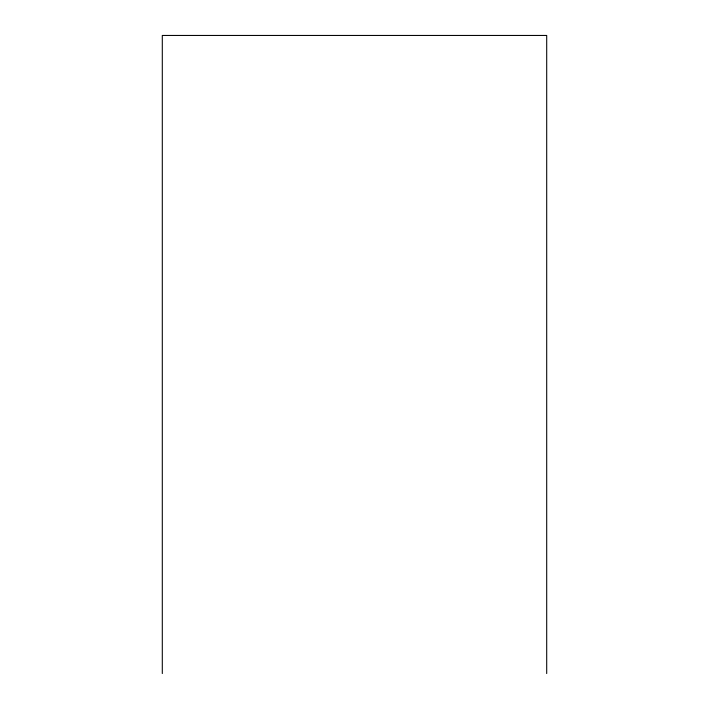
<?xml version="1.0" encoding="UTF-8"?>
<svg xmlns="http://www.w3.org/2000/svg" width="709" height="709" viewBox="0 0 709 709"><rect width="100%" height="100%" fill="white"/><g stroke="black" fill="none" stroke-linecap="round" stroke-linejoin="round"><path stroke-width="1.06" d="M546.701 673.55L546.701 35.45L162.299 35.45L162.299 673.55"/></g></svg>
